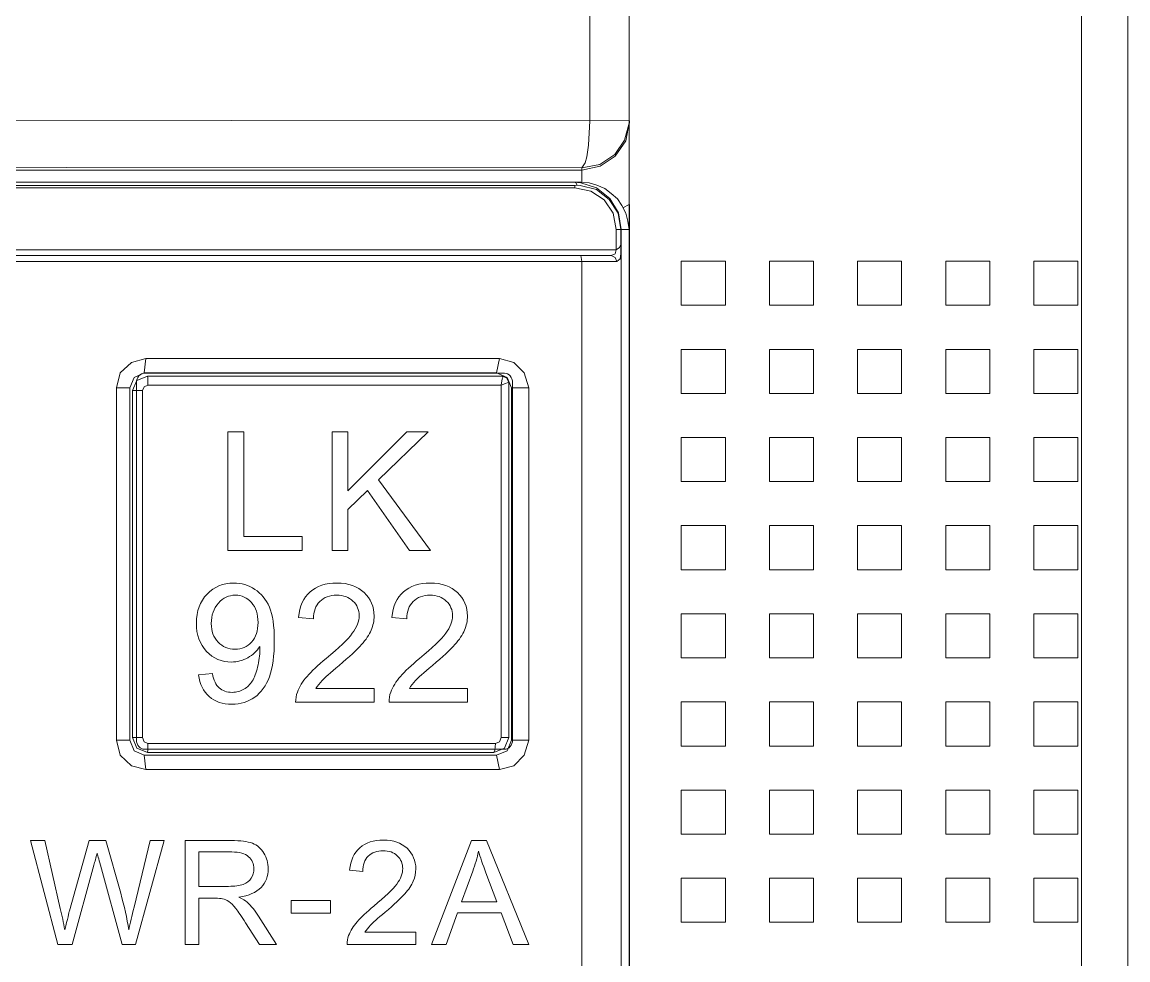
# Model space of a CAD drawing. Header units: millimetres. Extents: x 33157 to 59611, y -29750 to 1750.
# Drawn here: x 53687.66 to 53706.48, y 201.19 to 217.15 of the extents above; entities that cross this region are included whole.
import ezdxf

# ---------------------------------------------------------------- set-up
doc = ezdxf.new("R2010")
doc.units = ezdxf.units.MM
doc.layers.get('0').update_dxf_attribs({"lineweight": 18})

msp = doc.modelspace()

# ---------------------------------------------------------------- linework, layer by layer
at = {"lineweight": 9}
for p, q in [((53697.322, 279.827), (53697.322, 215.474)), ((53697.991, 279.827), (53697.991, 155.043)), ((53705.688, 275.622), (53705.688, 154.421)), ((53706.48, 274.82), (53706.48, 154.892)), ((53697.991, 215.474), (53697.991, 215.436)), ((53698.001, 215.474), (53698.001, 215.436)), ((53697.189, 214.672), (53697.189, 214.427)), ((53697.067, 214.371), (53697.067, 214.333)), ((53698.001, 214.05), (53698.001, 154.892)), ((53697.774, 213.626), (53697.774, 213.277)), ((53697.85, 213.626), (53697.85, 213.371)), ((53697.859, 213.626), (53697.859, 152.931)), ((53697.991, 213.626), (53697.991, 155.458)), ((53697.189, 213.079), (53697.189, 152.931)), ((53689.804, 211.099), (53689.804, 210.976)), ((53689.804, 211.099), (53689.804, 210.976)), ((53689.804, 211.099), (53689.804, 210.976)), ((53695.812, 210.976), (53695.812, 204.979)), ((53695.812, 210.976), (53695.812, 204.979)), ((53695.812, 210.976), (53695.812, 204.979)), ((53695.944, 211.023), (53695.944, 204.979)), ((53695.944, 211.023), (53695.944, 204.979)), ((53695.944, 211.023), (53695.944, 204.979)), ((53689.266, 210.929), (53689.266, 204.932)), ((53689.266, 210.929), (53689.266, 204.932)), ((53689.266, 210.929), (53689.266, 204.932)), ((53689.493, 210.929), (53689.493, 204.932)), ((53689.493, 210.929), (53689.493, 204.932)), ((53689.493, 210.929), (53689.493, 204.932)), ((53689.54, 210.882), (53689.54, 204.979)), ((53689.54, 210.882), (53689.54, 204.979)), ((53689.54, 210.882), (53689.54, 204.979)), ((53689.71, 210.882), (53689.71, 204.979)), ((53689.71, 210.882), (53689.71, 204.979)), ((53689.71, 210.882), (53689.71, 204.979)), ((53695.992, 210.929), (53695.992, 204.932)), ((53695.992, 210.929), (53695.992, 204.932)), ((53695.992, 210.929), (53695.992, 204.932)), ((53696.284, 210.929), (53696.284, 204.932)), ((53696.284, 210.929), (53696.284, 204.932)), ((53696.284, 210.929), (53696.284, 204.932)), ((53689.804, 204.876), (53689.804, 204.763)), ((53689.804, 204.876), (53689.804, 204.763)), ((53689.804, 204.876), (53689.804, 204.763))]:
    msp.add_line(p, q, dxfattribs=at)
for points in [[(53698.88, 212.334), (53699.63, 212.334), (53699.63, 213.084), (53698.88, 213.084)], [(53700.38, 212.334), (53701.13, 212.334), (53701.13, 213.084), (53700.38, 213.084)], [(53701.88, 212.334), (53702.63, 212.334), (53702.63, 213.084), (53701.88, 213.084)], [(53703.38, 212.334), (53704.13, 212.334), (53704.13, 213.084), (53703.38, 213.084)], [(53704.88, 212.334), (53705.63, 212.334), (53705.63, 213.084), (53704.88, 213.084)], [(53698.88, 210.834), (53699.63, 210.834), (53699.63, 211.584), (53698.88, 211.584)], [(53700.38, 210.834), (53701.13, 210.834), (53701.13, 211.584), (53700.38, 211.584)], [(53701.88, 210.834), (53702.63, 210.834), (53702.63, 211.584), (53701.88, 211.584)], [(53703.38, 210.834), (53704.13, 210.834), (53704.13, 211.584), (53703.38, 211.584)], [(53704.88, 210.834), (53705.63, 210.834), (53705.63, 211.584), (53704.88, 211.584)], [(53698.88, 209.334), (53699.63, 209.334), (53699.63, 210.084), (53698.88, 210.084)], [(53700.38, 209.334), (53701.13, 209.334), (53701.13, 210.084), (53700.38, 210.084)], [(53701.88, 209.334), (53702.63, 209.334), (53702.63, 210.084), (53701.88, 210.084)], [(53703.38, 209.334), (53704.13, 209.334), (53704.13, 210.084), (53703.38, 210.084)], [(53704.88, 209.334), (53705.63, 209.334), (53705.63, 210.084), (53704.88, 210.084)], [(53698.88, 207.834), (53699.63, 207.834), (53699.63, 208.584), (53698.88, 208.584)], [(53700.38, 207.834), (53701.13, 207.834), (53701.13, 208.584), (53700.38, 208.584)], [(53701.88, 207.834), (53702.63, 207.834), (53702.63, 208.584), (53701.88, 208.584)], [(53703.38, 207.834), (53704.13, 207.834), (53704.13, 208.584), (53703.38, 208.584)], [(53704.88, 207.834), (53705.63, 207.834), (53705.63, 208.584), (53704.88, 208.584)], [(53698.88, 206.334), (53699.63, 206.334), (53699.63, 207.084), (53698.88, 207.084)], [(53700.38, 206.334), (53701.13, 206.334), (53701.13, 207.084), (53700.38, 207.084)], [(53701.88, 206.334), (53702.63, 206.334), (53702.63, 207.084), (53701.88, 207.084)], [(53703.38, 206.334), (53704.13, 206.334), (53704.13, 207.084), (53703.38, 207.084)], [(53704.88, 206.334), (53705.63, 206.334), (53705.63, 207.084), (53704.88, 207.084)], [(53698.88, 204.834), (53699.63, 204.834), (53699.63, 205.584), (53698.88, 205.584)], [(53700.38, 204.834), (53701.13, 204.834), (53701.13, 205.584), (53700.38, 205.584)], [(53701.88, 204.834), (53702.63, 204.834), (53702.63, 205.584), (53701.88, 205.584)], [(53703.38, 204.834), (53704.13, 204.834), (53704.13, 205.584), (53703.38, 205.584)], [(53704.88, 204.834), (53705.63, 204.834), (53705.63, 205.584), (53704.88, 205.584)], [(53698.88, 203.334), (53699.63, 203.334), (53699.63, 204.084), (53698.88, 204.084)], [(53700.38, 203.334), (53701.13, 203.334), (53701.13, 204.084), (53700.38, 204.084)], [(53701.88, 203.334), (53702.63, 203.334), (53702.63, 204.084), (53701.88, 204.084)], [(53703.38, 203.334), (53704.13, 203.334), (53704.13, 204.084), (53703.38, 204.084)], [(53704.88, 203.334), (53705.63, 203.334), (53705.63, 204.084), (53704.88, 204.084)], [(53698.88, 201.834), (53699.63, 201.834), (53699.63, 202.584), (53698.88, 202.584)], [(53700.38, 201.834), (53701.13, 201.834), (53701.13, 202.584), (53700.38, 202.584)], [(53701.88, 201.834), (53702.63, 201.834), (53702.63, 202.584), (53701.88, 202.584)], [(53703.38, 201.834), (53704.13, 201.834), (53704.13, 202.584), (53703.38, 202.584)], [(53704.88, 201.834), (53705.63, 201.834), (53705.63, 202.584), (53704.88, 202.584)]]:
    msp.add_lwpolyline(points, close=True)
for points in [[(53670.893, 215.493), (53670.893, 215.493), (53697.991, 215.474), (53697.991, 215.474)], [(53697.189, 214.635), (53697.189, 214.635), (53648.293, 214.635), (53648.293, 214.635)], [(53670.893, 214.691), (53670.893, 214.691), (53697.189, 214.672), (53697.189, 214.672)], [(53644.633, 214.427), (53644.633, 214.427), (53697.171, 214.427), (53697.171, 214.427)], [(53644.718, 214.371), (53644.718, 214.371), (53697.067, 214.371), (53697.067, 214.371)], [(53697.171, 214.418), (53697.171, 214.418), (53697.057, 214.427), (53697.057, 214.427)], [(53697.086, 214.418), (53697.086, 214.418), (53697.057, 214.427), (53697.057, 214.427)], [(53697.067, 214.371), (53697.067, 214.371), (53697.105, 214.38), (53697.105, 214.38)], [(53697.105, 214.38), (53697.105, 214.38), (53697.086, 214.418), (53697.086, 214.418)], [(53697.161, 214.371), (53697.161, 214.371), (53697.105, 214.38), (53697.105, 214.38)], [(53697.067, 214.333), (53697.067, 214.333), (53644.709, 214.333), (53644.709, 214.333)], [(53697.887, 213.994), (53697.887, 213.994), (53697.991, 214.05), (53697.991, 214.05)], [(53697.774, 213.626), (53697.774, 213.626), (53697.991, 213.626), (53697.991, 213.626)], [(53644.011, 213.277), (53644.011, 213.277), (53697.774, 213.277), (53697.774, 213.277)], [(53644.001, 213.079), (53644.001, 213.079), (53697.784, 213.079), (53697.784, 213.079)], [(53644.096, 213.183), (53644.096, 213.183), (53697.689, 213.183), (53697.689, 213.183)], [(53697.171, 213.183), (53697.171, 213.183), (53697.189, 213.079), (53697.189, 213.079)], [(53689.766, 211.429), (53689.766, 211.429), (53689.738, 211.184), (53689.738, 211.184)], [(53689.766, 211.429), (53689.766, 211.429), (53689.738, 211.184), (53689.738, 211.184)], [(53689.766, 211.429), (53689.766, 211.429), (53689.738, 211.184), (53689.738, 211.184)], [(53689.766, 211.429), (53689.766, 211.429), (53695.784, 211.429), (53695.784, 211.429)], [(53689.766, 211.429), (53689.766, 211.429), (53695.784, 211.429), (53695.784, 211.429)], [(53689.766, 211.429), (53689.766, 211.429), (53695.784, 211.429), (53695.784, 211.429)], [(53695.784, 211.429), (53695.784, 211.429), (53695.737, 211.184), (53695.737, 211.184)], [(53695.784, 211.429), (53695.784, 211.429), (53695.737, 211.184), (53695.737, 211.184)], [(53695.784, 211.429), (53695.784, 211.429), (53695.737, 211.184), (53695.737, 211.184)], [(53689.738, 211.184), (53689.738, 211.184), (53695.737, 211.184), (53695.737, 211.184)], [(53689.738, 211.184), (53689.738, 211.184), (53695.737, 211.184), (53695.737, 211.184)], [(53689.738, 211.184), (53689.738, 211.184), (53695.737, 211.184), (53695.737, 211.184)], [(53695.831, 211.127), (53695.831, 211.127), (53689.795, 211.127), (53689.795, 211.127)], [(53695.831, 211.127), (53695.831, 211.127), (53689.795, 211.127), (53689.795, 211.127)], [(53695.831, 211.127), (53695.831, 211.127), (53689.795, 211.127), (53689.795, 211.127)], [(53695.812, 210.976), (53695.812, 210.976), (53689.804, 210.976), (53689.804, 210.976)], [(53695.812, 210.976), (53695.812, 210.976), (53689.804, 210.976), (53689.804, 210.976)], [(53695.812, 210.976), (53695.812, 210.976), (53689.804, 210.976), (53689.804, 210.976)], [(53689.804, 211.099), (53689.804, 211.099), (53689.795, 211.127), (53689.795, 211.127)], [(53689.804, 211.099), (53689.804, 211.099), (53689.795, 211.127), (53689.795, 211.127)], [(53689.804, 211.099), (53689.804, 211.099), (53689.795, 211.127), (53689.795, 211.127)], [(53695.831, 211.08), (53695.831, 211.08), (53695.812, 210.976), (53695.812, 210.976)], [(53695.831, 211.08), (53695.831, 211.08), (53695.812, 210.976), (53695.812, 210.976)], [(53695.831, 211.08), (53695.831, 211.08), (53695.812, 210.976), (53695.812, 210.976)], [(53695.812, 210.976), (53695.812, 210.976), (53695.888, 211.005), (53695.888, 211.005)], [(53695.812, 210.976), (53695.812, 210.976), (53695.888, 211.005), (53695.888, 211.005)], [(53695.812, 210.976), (53695.812, 210.976), (53695.888, 211.005), (53695.888, 211.005)], [(53695.831, 211.127), (53695.831, 211.127), (53695.841, 211.108), (53695.841, 211.108)], [(53695.831, 211.127), (53695.831, 211.127), (53695.841, 211.108), (53695.841, 211.108)], [(53695.831, 211.127), (53695.831, 211.127), (53695.841, 211.108), (53695.841, 211.108)], [(53695.841, 211.108), (53695.841, 211.108), (53695.831, 211.08), (53695.831, 211.08)], [(53695.841, 211.108), (53695.841, 211.108), (53695.831, 211.08), (53695.831, 211.08)], [(53695.841, 211.108), (53695.841, 211.108), (53695.831, 211.08), (53695.831, 211.08)], [(53695.888, 211.005), (53695.888, 211.005), (53695.944, 211.023), (53695.944, 211.023)], [(53695.888, 211.005), (53695.888, 211.005), (53695.944, 211.023), (53695.944, 211.023)], [(53695.888, 211.005), (53695.888, 211.005), (53695.944, 211.023), (53695.944, 211.023)], [(53689.266, 210.929), (53689.266, 210.929), (53689.493, 210.929), (53689.493, 210.929)], [(53689.266, 210.929), (53689.266, 210.929), (53689.493, 210.929), (53689.493, 210.929)], [(53689.266, 210.929), (53689.266, 210.929), (53689.493, 210.929), (53689.493, 210.929)], [(53689.71, 210.882), (53689.71, 210.882), (53689.54, 210.882), (53689.54, 210.882)], [(53689.71, 210.882), (53689.71, 210.882), (53689.54, 210.882), (53689.54, 210.882)], [(53689.71, 210.882), (53689.71, 210.882), (53689.54, 210.882), (53689.54, 210.882)], [(53696.284, 210.929), (53696.284, 210.929), (53695.992, 210.929), (53695.992, 210.929)], [(53696.284, 210.929), (53696.284, 210.929), (53695.992, 210.929), (53695.992, 210.929)], [(53696.284, 210.929), (53696.284, 210.929), (53695.992, 210.929), (53695.992, 210.929)], [(53689.266, 204.932), (53689.266, 204.932), (53689.493, 204.932), (53689.493, 204.932)], [(53689.266, 204.932), (53689.266, 204.932), (53689.493, 204.932), (53689.493, 204.932)], [(53689.266, 204.932), (53689.266, 204.932), (53689.493, 204.932), (53689.493, 204.932)], [(53689.71, 204.979), (53689.71, 204.979), (53689.54, 204.979), (53689.54, 204.979)], [(53689.71, 204.979), (53689.71, 204.979), (53689.54, 204.979), (53689.54, 204.979)], [(53689.71, 204.979), (53689.71, 204.979), (53689.54, 204.979), (53689.54, 204.979)], [(53695.812, 204.979), (53695.812, 204.979), (53695.944, 204.979), (53695.944, 204.979)], [(53695.812, 204.979), (53695.812, 204.979), (53695.944, 204.979), (53695.944, 204.979)], [(53695.812, 204.979), (53695.812, 204.979), (53695.944, 204.979), (53695.944, 204.979)], [(53696.284, 204.932), (53696.284, 204.932), (53695.992, 204.932), (53695.992, 204.932)], [(53696.284, 204.932), (53696.284, 204.932), (53695.992, 204.932), (53695.992, 204.932)], [(53696.284, 204.932), (53696.284, 204.932), (53695.992, 204.932), (53695.992, 204.932)], [(53689.804, 204.876), (53689.804, 204.876), (53695.718, 204.876), (53695.718, 204.876)], [(53689.804, 204.876), (53689.804, 204.876), (53695.718, 204.876), (53695.718, 204.876)], [(53689.804, 204.876), (53689.804, 204.876), (53695.718, 204.876), (53695.718, 204.876)], [(53689.804, 204.763), (53689.804, 204.763), (53689.795, 204.725), (53689.795, 204.725)], [(53689.804, 204.763), (53689.804, 204.763), (53689.795, 204.725), (53689.795, 204.725)], [(53689.804, 204.763), (53689.804, 204.763), (53689.795, 204.725), (53689.795, 204.725)], [(53695.709, 204.763), (53695.709, 204.763), (53695.69, 204.725), (53695.69, 204.725)], [(53695.709, 204.763), (53695.709, 204.763), (53695.69, 204.725), (53695.69, 204.725)], [(53695.709, 204.763), (53695.709, 204.763), (53695.69, 204.725), (53695.69, 204.725)], [(53695.718, 204.876), (53695.718, 204.876), (53695.709, 204.763), (53695.709, 204.763)], [(53695.718, 204.876), (53695.718, 204.876), (53695.709, 204.763), (53695.709, 204.763)], [(53695.718, 204.876), (53695.718, 204.876), (53695.709, 204.763), (53695.709, 204.763)], [(53695.737, 204.678), (53695.737, 204.678), (53689.738, 204.678), (53689.738, 204.678)], [(53695.737, 204.678), (53695.737, 204.678), (53689.738, 204.678), (53689.738, 204.678)], [(53695.737, 204.678), (53695.737, 204.678), (53689.738, 204.678), (53689.738, 204.678)], [(53689.766, 204.433), (53689.766, 204.433), (53689.738, 204.678), (53689.738, 204.678)], [(53689.766, 204.433), (53689.766, 204.433), (53689.738, 204.678), (53689.738, 204.678)], [(53689.766, 204.433), (53689.766, 204.433), (53689.738, 204.678), (53689.738, 204.678)], [(53689.795, 204.725), (53689.795, 204.725), (53695.69, 204.725), (53695.69, 204.725)], [(53689.795, 204.725), (53689.795, 204.725), (53695.69, 204.725), (53695.69, 204.725)], [(53689.795, 204.725), (53689.795, 204.725), (53695.69, 204.725), (53695.69, 204.725)], [(53695.784, 204.433), (53695.784, 204.433), (53695.737, 204.678), (53695.737, 204.678)], [(53695.784, 204.433), (53695.784, 204.433), (53695.737, 204.678), (53695.737, 204.678)], [(53695.784, 204.433), (53695.784, 204.433), (53695.737, 204.678), (53695.737, 204.678)], [(53695.784, 204.433), (53695.784, 204.433), (53689.766, 204.433), (53689.766, 204.433)], [(53695.784, 204.433), (53695.784, 204.433), (53689.766, 204.433), (53689.766, 204.433)], [(53695.784, 204.433), (53695.784, 204.433), (53689.766, 204.433), (53689.766, 204.433)]]:
    msp.add_open_spline(points, degree=3, dxfattribs=at)
for points, knots in [([(53697.322, 215.474), (53697.322, 215.474), (53697.303, 215.059), (53697.303, 215.059), (53697.303, 215.059), (53697.274, 214.861), (53697.274, 214.861), (53697.274, 214.861), (53697.246, 214.757), (53697.246, 214.757), (53697.246, 214.757), (53697.189, 214.672), (53697.189, 214.672)], [0, 0, 0, 0, 148324.208981, 148324.208981, 148324.208981, 296648.417962, 296648.417962, 296648.417962, 444972.626943, 444972.626943, 444972.626943, 593296.835925, 593296.835925, 593296.835925, 593296.835925]), ([(53697.189, 214.635), (53697.189, 214.635), (53697.501, 214.701), (53697.501, 214.701), (53697.501, 214.701), (53697.755, 214.87), (53697.755, 214.87), (53697.755, 214.87), (53697.935, 215.134), (53697.935, 215.134), (53697.935, 215.134), (53697.991, 215.436), (53697.991, 215.436)], [0, 0, 0, 0, 148325.500607, 148325.500607, 148325.500607, 296651.001214, 296651.001214, 296651.001214, 444976.501821, 444976.501821, 444976.501821, 593302.002427, 593302.002427, 593302.002427, 593302.002427]), ([(53697.189, 214.672), (53697.189, 214.672), (53697.491, 214.729), (53697.491, 214.729), (53697.491, 214.729), (53697.746, 214.899), (53697.746, 214.899), (53697.746, 214.899), (53697.916, 215.144), (53697.916, 215.144), (53697.916, 215.144), (53697.991, 215.436), (53697.991, 215.436)], [0, 0, 0, 0, 148325.454792, 148325.454792, 148325.454792, 296650.909584, 296650.909584, 296650.909584, 444976.364377, 444976.364377, 444976.364377, 593301.819169, 593301.819169, 593301.819169, 593301.819169]), ([(53697.85, 213.626), (53697.85, 213.626), (53697.803, 213.899), (53697.803, 213.899), (53697.803, 213.899), (53697.652, 214.135), (53697.652, 214.135), (53697.652, 214.135), (53697.435, 214.305), (53697.435, 214.305), (53697.435, 214.305), (53697.161, 214.371), (53697.161, 214.371)], [0, 0, 0, 0, 148326.679701, 148326.679701, 148326.679701, 296653.359403, 296653.359403, 296653.359403, 444980.039104, 444980.039104, 444980.039104, 593306.718806, 593306.718806, 593306.718806, 593306.718806]), ([(53697.991, 213.626), (53697.991, 213.626), (53697.972, 213.767), (53697.972, 213.767), (53697.972, 213.767), (53697.935, 213.899), (53697.935, 213.899), (53697.935, 213.899), (53697.869, 214.031), (53697.869, 214.031), (53697.869, 214.031), (53697.793, 214.144), (53697.793, 214.144), (53697.793, 214.144), (53697.689, 214.239), (53697.689, 214.239), (53697.689, 214.239), (53697.576, 214.324), (53697.576, 214.324), (53697.576, 214.324), (53697.444, 214.38), (53697.444, 214.38), (53697.444, 214.38), (53697.312, 214.418), (53697.312, 214.418), (53697.312, 214.418), (53697.171, 214.427), (53697.171, 214.427)], [0, 0, 0, 0, 137812.50264, 137812.50264, 137812.50264, 275625.005281, 275625.005281, 275625.005281, 413437.507921, 413437.507921, 413437.507921, 551250.010562, 551250.010562, 551250.010562, 689062.513202, 689062.513202, 689062.513202, 826875.015843, 826875.015843, 826875.015843, 964687.518483, 964687.518483, 964687.518483, 1102500.021124, 1102500.021124, 1102500.021124, 1240312.523764, 1240312.523764, 1240312.523764, 1240312.523764]), ([(53697.859, 213.626), (53697.859, 213.626), (53697.812, 213.909), (53697.812, 213.909), (53697.812, 213.909), (53697.661, 214.154), (53697.661, 214.154), (53697.661, 214.154), (53697.435, 214.333), (53697.435, 214.333), (53697.435, 214.333), (53697.171, 214.418), (53697.171, 214.418)], [0, 0, 0, 0, 148326.659218, 148326.659218, 148326.659218, 296653.318436, 296653.318436, 296653.318436, 444979.977654, 444979.977654, 444979.977654, 593306.636872, 593306.636872, 593306.636872, 593306.636872]), ([(53697.774, 213.626), (53697.774, 213.626), (53697.718, 213.899), (53697.718, 213.899), (53697.718, 213.899), (53697.567, 214.126), (53697.567, 214.126), (53697.567, 214.126), (53697.34, 214.276), (53697.34, 214.276), (53697.34, 214.276), (53697.067, 214.333), (53697.067, 214.333)], [0, 0, 0, 0, 148326.45688, 148326.45688, 148326.45688, 296652.91376, 296652.91376, 296652.91376, 444979.37064, 444979.37064, 444979.37064, 593305.827519, 593305.827519, 593305.827519, 593305.827519]), ([(53697.689, 213.183), (53697.689, 213.183), (53697.755, 213.211), (53697.755, 213.211), (53697.755, 213.211), (53697.774, 213.277), (53697.774, 213.277)], [0, 0, 0, 0, 167275.980687, 167275.980687, 167275.980687, 334551.961375, 334551.961375, 334551.961375, 334551.961375]), ([(53697.774, 213.277), (53697.774, 213.277), (53697.831, 213.315), (53697.831, 213.315), (53697.831, 213.315), (53697.85, 213.371), (53697.85, 213.371)], [0, 0, 0, 0, 167276.074047, 167276.074047, 167276.074047, 334552.148094, 334552.148094, 334552.148094, 334552.148094]), ([(53697.784, 213.079), (53697.784, 213.079), (53697.84, 213.126), (53697.84, 213.126), (53697.84, 213.126), (53697.85, 213.211), (53697.85, 213.211), (53697.85, 213.211), (53697.85, 213.371), (53697.85, 213.371)], [0, 0, 0, 0, 154680.097563, 154680.097563, 154680.097563, 309360.195126, 309360.195126, 309360.195126, 464040.29269, 464040.29269, 464040.29269, 464040.29269]), ([(53697.689, 213.183), (53697.689, 213.183), (53697.755, 213.145), (53697.755, 213.145), (53697.755, 213.145), (53697.784, 213.079), (53697.784, 213.079)], [0, 0, 0, 0, 167276.073632, 167276.073632, 167276.073632, 334552.147264, 334552.147264, 334552.147264, 334552.147264]), ([(53689.766, 211.429), (53689.766, 211.429), (53689.521, 211.363), (53689.521, 211.363), (53689.521, 211.363), (53689.332, 211.184), (53689.332, 211.184), (53689.332, 211.184), (53689.266, 210.929), (53689.266, 210.929)], [0, 0, 0, 0, 154657.877841, 154657.877841, 154657.877841, 309315.755682, 309315.755682, 309315.755682, 463973.633523, 463973.633523, 463973.633523, 463973.633523]), ([(53689.766, 211.429), (53689.766, 211.429), (53689.521, 211.363), (53689.521, 211.363), (53689.521, 211.363), (53689.332, 211.184), (53689.332, 211.184), (53689.332, 211.184), (53689.266, 210.929), (53689.266, 210.929)], [0, 0, 0, 0, 154657.877841, 154657.877841, 154657.877841, 309315.755682, 309315.755682, 309315.755682, 463973.633523, 463973.633523, 463973.633523, 463973.633523]), ([(53689.766, 211.429), (53689.766, 211.429), (53689.521, 211.363), (53689.521, 211.363), (53689.521, 211.363), (53689.332, 211.184), (53689.332, 211.184), (53689.332, 211.184), (53689.266, 210.929), (53689.266, 210.929)], [0, 0, 0, 0, 154657.877841, 154657.877841, 154657.877841, 309315.755682, 309315.755682, 309315.755682, 463973.633523, 463973.633523, 463973.633523, 463973.633523]), ([(53696.284, 210.929), (53696.284, 210.929), (53696.208, 211.184), (53696.208, 211.184), (53696.208, 211.184), (53696.029, 211.363), (53696.029, 211.363), (53696.029, 211.363), (53695.784, 211.429), (53695.784, 211.429)], [0, 0, 0, 0, 154677.263125, 154677.263125, 154677.263125, 309354.52625, 309354.52625, 309354.52625, 464031.789375, 464031.789375, 464031.789375, 464031.789375]), ([(53696.284, 210.929), (53696.284, 210.929), (53696.208, 211.184), (53696.208, 211.184), (53696.208, 211.184), (53696.029, 211.363), (53696.029, 211.363), (53696.029, 211.363), (53695.784, 211.429), (53695.784, 211.429)], [0, 0, 0, 0, 154677.263125, 154677.263125, 154677.263125, 309354.52625, 309354.52625, 309354.52625, 464031.789375, 464031.789375, 464031.789375, 464031.789375]), ([(53696.284, 210.929), (53696.284, 210.929), (53696.208, 211.184), (53696.208, 211.184), (53696.208, 211.184), (53696.029, 211.363), (53696.029, 211.363), (53696.029, 211.363), (53695.784, 211.429), (53695.784, 211.429)], [0, 0, 0, 0, 154677.263125, 154677.263125, 154677.263125, 309354.52625, 309354.52625, 309354.52625, 464031.789375, 464031.789375, 464031.789375, 464031.789375]), ([(53689.738, 211.184), (53689.738, 211.184), (53689.568, 211.108), (53689.568, 211.108), (53689.568, 211.108), (53689.493, 210.929), (53689.493, 210.929)], [0, 0, 0, 0, 167253.630631, 167253.630631, 167253.630631, 334507.261261, 334507.261261, 334507.261261, 334507.261261]), ([(53689.738, 211.184), (53689.738, 211.184), (53689.568, 211.108), (53689.568, 211.108), (53689.568, 211.108), (53689.493, 210.929), (53689.493, 210.929)], [0, 0, 0, 0, 167253.630631, 167253.630631, 167253.630631, 334507.261261, 334507.261261, 334507.261261, 334507.261261]), ([(53689.738, 211.184), (53689.738, 211.184), (53689.568, 211.108), (53689.568, 211.108), (53689.568, 211.108), (53689.493, 210.929), (53689.493, 210.929)], [0, 0, 0, 0, 167253.630631, 167253.630631, 167253.630631, 334507.261261, 334507.261261, 334507.261261, 334507.261261]), ([(53689.745, 211.178), (53689.745, 211.178), (53695.871, 211.178), (53695.871, 211.178), (53695.947, 211.178), (53696.008, 211.106), (53696.008, 211.018), (53696.008, 211.018), (53696.008, 204.938), (53696.008, 204.938), (53696.008, 204.85), (53695.947, 204.778), (53695.871, 204.778), (53695.871, 204.778), (53689.745, 204.778), (53689.745, 204.778), (53689.67, 204.778), (53689.608, 204.85), (53689.608, 204.938), (53689.608, 204.938), (53689.608, 211.018), (53689.608, 211.018), (53689.608, 211.106), (53689.67, 211.178), (53689.745, 211.178)], [0, 0, 0, 0, 138837.307326, 138837.307326, 138837.307326, 277674.614651, 277674.614651, 277674.614651, 416511.921977, 416511.921977, 416511.921977, 555349.229303, 555349.229303, 555349.229303, 694186.536629, 694186.536629, 694186.536629, 833023.843954, 833023.843954, 833023.843954, 971861.15128, 971861.15128, 971861.15128, 1110698.458606, 1110698.458606, 1110698.458606, 1110698.458606]), ([(53689.745, 211.178), (53689.745, 211.178), (53695.871, 211.178), (53695.871, 211.178), (53695.947, 211.178), (53696.008, 211.106), (53696.008, 211.018), (53696.008, 211.018), (53696.008, 204.938), (53696.008, 204.938), (53696.008, 204.85), (53695.947, 204.778), (53695.871, 204.778), (53695.871, 204.778), (53689.745, 204.778), (53689.745, 204.778), (53689.67, 204.778), (53689.608, 204.85), (53689.608, 204.938), (53689.608, 204.938), (53689.608, 211.018), (53689.608, 211.018), (53689.608, 211.106), (53689.67, 211.178), (53689.745, 211.178)], [0, 0, 0, 0, 138837.307326, 138837.307326, 138837.307326, 277674.614651, 277674.614651, 277674.614651, 416511.921977, 416511.921977, 416511.921977, 555349.229303, 555349.229303, 555349.229303, 694186.536629, 694186.536629, 694186.536629, 833023.843954, 833023.843954, 833023.843954, 971861.15128, 971861.15128, 971861.15128, 1110698.458606, 1110698.458606, 1110698.458606, 1110698.458606]), ([(53695.992, 210.929), (53695.992, 210.929), (53695.916, 211.108), (53695.916, 211.108), (53695.916, 211.108), (53695.737, 211.184), (53695.737, 211.184)], [0, 0, 0, 0, 167273.377728, 167273.377728, 167273.377728, 334546.755455, 334546.755455, 334546.755455, 334546.755455]), ([(53695.992, 210.929), (53695.992, 210.929), (53695.916, 211.108), (53695.916, 211.108), (53695.916, 211.108), (53695.737, 211.184), (53695.737, 211.184)], [0, 0, 0, 0, 167273.377728, 167273.377728, 167273.377728, 334546.755455, 334546.755455, 334546.755455, 334546.755455]), ([(53695.992, 210.929), (53695.992, 210.929), (53695.916, 211.108), (53695.916, 211.108), (53695.916, 211.108), (53695.737, 211.184), (53695.737, 211.184)], [0, 0, 0, 0, 167273.377728, 167273.377728, 167273.377728, 334546.755455, 334546.755455, 334546.755455, 334546.755455]), ([(53689.795, 211.127), (53689.795, 211.127), (53689.615, 211.052), (53689.615, 211.052), (53689.615, 211.052), (53689.54, 210.882), (53689.54, 210.882)], [0, 0, 0, 0, 167253.86329, 167253.86329, 167253.86329, 334507.72658, 334507.72658, 334507.72658, 334507.72658]), ([(53689.795, 211.127), (53689.795, 211.127), (53689.615, 211.052), (53689.615, 211.052), (53689.615, 211.052), (53689.54, 210.882), (53689.54, 210.882)], [0, 0, 0, 0, 167253.86329, 167253.86329, 167253.86329, 334507.72658, 334507.72658, 334507.72658, 334507.72658]), ([(53689.795, 211.127), (53689.795, 211.127), (53689.615, 211.052), (53689.615, 211.052), (53689.615, 211.052), (53689.54, 210.882), (53689.54, 210.882)], [0, 0, 0, 0, 167253.86329, 167253.86329, 167253.86329, 334507.72658, 334507.72658, 334507.72658, 334507.72658]), ([(53689.804, 210.976), (53689.804, 210.976), (53689.738, 210.948), (53689.738, 210.948), (53689.738, 210.948), (53689.71, 210.882), (53689.71, 210.882)], [0, 0, 0, 0, 167254.516842, 167254.516842, 167254.516842, 334509.033685, 334509.033685, 334509.033685, 334509.033685]), ([(53689.804, 210.976), (53689.804, 210.976), (53689.738, 210.948), (53689.738, 210.948), (53689.738, 210.948), (53689.71, 210.882), (53689.71, 210.882)], [0, 0, 0, 0, 167254.516842, 167254.516842, 167254.516842, 334509.033685, 334509.033685, 334509.033685, 334509.033685]), ([(53689.804, 210.976), (53689.804, 210.976), (53689.738, 210.948), (53689.738, 210.948), (53689.738, 210.948), (53689.71, 210.882), (53689.71, 210.882)], [0, 0, 0, 0, 167254.516842, 167254.516842, 167254.516842, 334509.033685, 334509.033685, 334509.033685, 334509.033685]), ([(53695.944, 211.023), (53695.944, 211.023), (53695.907, 211.099), (53695.907, 211.099), (53695.907, 211.099), (53695.831, 211.127), (53695.831, 211.127)], [0, 0, 0, 0, 167273.504401, 167273.504401, 167273.504401, 334547.008802, 334547.008802, 334547.008802, 334547.008802]), ([(53695.944, 211.023), (53695.944, 211.023), (53695.907, 211.099), (53695.907, 211.099), (53695.907, 211.099), (53695.831, 211.127), (53695.831, 211.127)], [0, 0, 0, 0, 167273.504401, 167273.504401, 167273.504401, 334547.008802, 334547.008802, 334547.008802, 334547.008802]), ([(53695.944, 211.023), (53695.944, 211.023), (53695.907, 211.099), (53695.907, 211.099), (53695.907, 211.099), (53695.831, 211.127), (53695.831, 211.127)], [0, 0, 0, 0, 167273.504401, 167273.504401, 167273.504401, 334547.008802, 334547.008802, 334547.008802, 334547.008802]), ([(53695.944, 211.023), (53695.944, 211.023), (53695.907, 211.099), (53695.907, 211.099), (53695.907, 211.099), (53695.831, 211.127), (53695.831, 211.127)], [0, 0, 0, 0, 167273.504401, 167273.504401, 167273.504401, 334547.008802, 334547.008802, 334547.008802, 334547.008802]), ([(53695.944, 211.023), (53695.944, 211.023), (53695.907, 211.099), (53695.907, 211.099), (53695.907, 211.099), (53695.831, 211.127), (53695.831, 211.127)], [0, 0, 0, 0, 167273.504401, 167273.504401, 167273.504401, 334547.008802, 334547.008802, 334547.008802, 334547.008802]), ([(53695.944, 211.023), (53695.944, 211.023), (53695.907, 211.099), (53695.907, 211.099), (53695.907, 211.099), (53695.831, 211.127), (53695.831, 211.127)], [0, 0, 0, 0, 167273.504401, 167273.504401, 167273.504401, 334547.008802, 334547.008802, 334547.008802, 334547.008802]), ([(53689.266, 204.932), (53689.266, 204.932), (53689.332, 204.678), (53689.332, 204.678), (53689.332, 204.678), (53689.521, 204.498), (53689.521, 204.498), (53689.521, 204.498), (53689.766, 204.433), (53689.766, 204.433)], [0, 0, 0, 0, 154666.179624, 154666.179624, 154666.179624, 309332.359248, 309332.359248, 309332.359248, 463998.538872, 463998.538872, 463998.538872, 463998.538872]), ([(53689.266, 204.932), (53689.266, 204.932), (53689.332, 204.678), (53689.332, 204.678), (53689.332, 204.678), (53689.521, 204.498), (53689.521, 204.498), (53689.521, 204.498), (53689.766, 204.433), (53689.766, 204.433)], [0, 0, 0, 0, 154666.179624, 154666.179624, 154666.179624, 309332.359248, 309332.359248, 309332.359248, 463998.538872, 463998.538872, 463998.538872, 463998.538872]), ([(53689.266, 204.932), (53689.266, 204.932), (53689.332, 204.678), (53689.332, 204.678), (53689.332, 204.678), (53689.521, 204.498), (53689.521, 204.498), (53689.521, 204.498), (53689.766, 204.433), (53689.766, 204.433)], [0, 0, 0, 0, 154666.179624, 154666.179624, 154666.179624, 309332.359248, 309332.359248, 309332.359248, 463998.538872, 463998.538872, 463998.538872, 463998.538872]), ([(53689.493, 204.932), (53689.493, 204.932), (53689.568, 204.753), (53689.568, 204.753), (53689.568, 204.753), (53689.738, 204.678), (53689.738, 204.678)], [0, 0, 0, 0, 167263.431028, 167263.431028, 167263.431028, 334526.862056, 334526.862056, 334526.862056, 334526.862056]), ([(53689.493, 204.932), (53689.493, 204.932), (53689.568, 204.753), (53689.568, 204.753), (53689.568, 204.753), (53689.738, 204.678), (53689.738, 204.678)], [0, 0, 0, 0, 167263.431028, 167263.431028, 167263.431028, 334526.862056, 334526.862056, 334526.862056, 334526.862056]), ([(53689.493, 204.932), (53689.493, 204.932), (53689.568, 204.753), (53689.568, 204.753), (53689.568, 204.753), (53689.738, 204.678), (53689.738, 204.678)], [0, 0, 0, 0, 167263.431028, 167263.431028, 167263.431028, 334526.862056, 334526.862056, 334526.862056, 334526.862056]), ([(53689.54, 204.979), (53689.54, 204.979), (53689.615, 204.8), (53689.615, 204.8), (53689.615, 204.8), (53689.795, 204.725), (53689.795, 204.725)], [0, 0, 0, 0, 167263.510943, 167263.510943, 167263.510943, 334527.021886, 334527.021886, 334527.021886, 334527.021886]), ([(53689.54, 204.979), (53689.54, 204.979), (53689.615, 204.8), (53689.615, 204.8), (53689.615, 204.8), (53689.795, 204.725), (53689.795, 204.725)], [0, 0, 0, 0, 167263.510943, 167263.510943, 167263.510943, 334527.021886, 334527.021886, 334527.021886, 334527.021886]), ([(53689.54, 204.979), (53689.54, 204.979), (53689.615, 204.8), (53689.615, 204.8), (53689.615, 204.8), (53689.795, 204.725), (53689.795, 204.725)], [0, 0, 0, 0, 167263.510943, 167263.510943, 167263.510943, 334527.021886, 334527.021886, 334527.021886, 334527.021886]), ([(53689.71, 204.979), (53689.71, 204.979), (53689.738, 204.904), (53689.738, 204.904), (53689.738, 204.904), (53689.804, 204.876), (53689.804, 204.876)], [0, 0, 0, 0, 167263.863409, 167263.863409, 167263.863409, 334527.726819, 334527.726819, 334527.726819, 334527.726819]), ([(53689.71, 204.979), (53689.71, 204.979), (53689.738, 204.904), (53689.738, 204.904), (53689.738, 204.904), (53689.804, 204.876), (53689.804, 204.876)], [0, 0, 0, 0, 167263.863409, 167263.863409, 167263.863409, 334527.726819, 334527.726819, 334527.726819, 334527.726819]), ([(53689.71, 204.979), (53689.71, 204.979), (53689.738, 204.904), (53689.738, 204.904), (53689.738, 204.904), (53689.804, 204.876), (53689.804, 204.876)], [0, 0, 0, 0, 167263.863409, 167263.863409, 167263.863409, 334527.726819, 334527.726819, 334527.726819, 334527.726819]), ([(53695.69, 204.725), (53695.69, 204.725), (53695.869, 204.8), (53695.869, 204.8), (53695.869, 204.8), (53695.944, 204.979), (53695.944, 204.979)], [0, 0, 0, 0, 167282.965977, 167282.965977, 167282.965977, 334565.931954, 334565.931954, 334565.931954, 334565.931954]), ([(53695.69, 204.725), (53695.69, 204.725), (53695.869, 204.8), (53695.869, 204.8), (53695.869, 204.8), (53695.944, 204.979), (53695.944, 204.979)], [0, 0, 0, 0, 167282.965977, 167282.965977, 167282.965977, 334565.931954, 334565.931954, 334565.931954, 334565.931954]), ([(53695.69, 204.725), (53695.69, 204.725), (53695.869, 204.8), (53695.869, 204.8), (53695.869, 204.8), (53695.944, 204.979), (53695.944, 204.979)], [0, 0, 0, 0, 167282.965977, 167282.965977, 167282.965977, 334565.931954, 334565.931954, 334565.931954, 334565.931954]), ([(53695.718, 204.876), (53695.718, 204.876), (53695.784, 204.904), (53695.784, 204.904), (53695.784, 204.904), (53695.812, 204.979), (53695.812, 204.979)], [0, 0, 0, 0, 167282.723083, 167282.723083, 167282.723083, 334565.446167, 334565.446167, 334565.446167, 334565.446167]), ([(53695.718, 204.876), (53695.718, 204.876), (53695.784, 204.904), (53695.784, 204.904), (53695.784, 204.904), (53695.812, 204.979), (53695.812, 204.979)], [0, 0, 0, 0, 167282.723083, 167282.723083, 167282.723083, 334565.446167, 334565.446167, 334565.446167, 334565.446167]), ([(53695.718, 204.876), (53695.718, 204.876), (53695.784, 204.904), (53695.784, 204.904), (53695.784, 204.904), (53695.812, 204.979), (53695.812, 204.979)], [0, 0, 0, 0, 167282.723083, 167282.723083, 167282.723083, 334565.446167, 334565.446167, 334565.446167, 334565.446167]), ([(53695.737, 204.678), (53695.737, 204.678), (53695.916, 204.753), (53695.916, 204.753), (53695.916, 204.753), (53695.992, 204.932), (53695.992, 204.932)], [0, 0, 0, 0, 167283.18626, 167283.18626, 167283.18626, 334566.372521, 334566.372521, 334566.372521, 334566.372521]), ([(53695.737, 204.678), (53695.737, 204.678), (53695.916, 204.753), (53695.916, 204.753), (53695.916, 204.753), (53695.992, 204.932), (53695.992, 204.932)], [0, 0, 0, 0, 167283.18626, 167283.18626, 167283.18626, 334566.372521, 334566.372521, 334566.372521, 334566.372521]), ([(53695.737, 204.678), (53695.737, 204.678), (53695.916, 204.753), (53695.916, 204.753), (53695.916, 204.753), (53695.992, 204.932), (53695.992, 204.932)], [0, 0, 0, 0, 167283.18626, 167283.18626, 167283.18626, 334566.372521, 334566.372521, 334566.372521, 334566.372521]), ([(53695.784, 204.433), (53695.784, 204.433), (53696.029, 204.498), (53696.029, 204.498), (53696.029, 204.498), (53696.208, 204.678), (53696.208, 204.678), (53696.208, 204.678), (53696.284, 204.932), (53696.284, 204.932)], [0, 0, 0, 0, 154685.58786, 154685.58786, 154685.58786, 309371.17572, 309371.17572, 309371.17572, 464056.76358, 464056.76358, 464056.76358, 464056.76358]), ([(53695.784, 204.433), (53695.784, 204.433), (53696.029, 204.498), (53696.029, 204.498), (53696.029, 204.498), (53696.208, 204.678), (53696.208, 204.678), (53696.208, 204.678), (53696.284, 204.932), (53696.284, 204.932)], [0, 0, 0, 0, 154685.58786, 154685.58786, 154685.58786, 309371.17572, 309371.17572, 309371.17572, 464056.76358, 464056.76358, 464056.76358, 464056.76358]), ([(53695.784, 204.433), (53695.784, 204.433), (53696.029, 204.498), (53696.029, 204.498), (53696.029, 204.498), (53696.208, 204.678), (53696.208, 204.678), (53696.208, 204.678), (53696.284, 204.932), (53696.284, 204.932)], [0, 0, 0, 0, 154685.58786, 154685.58786, 154685.58786, 309371.17572, 309371.17572, 309371.17572, 464056.76358, 464056.76358, 464056.76358, 464056.76358])]:
    msp.add_open_spline(points, degree=3, knots=knots, dxfattribs=at)
for points, knots in [([(53691.165, 208.161), (53691.165, 208.161), (53691.165, 210.181), (53691.165, 210.181), (53691.165, 210.181), (53691.434, 210.181), (53691.434, 210.181), (53691.434, 210.181), (53691.434, 208.398), (53691.434, 208.398), (53691.434, 208.398), (53692.427, 208.398), (53692.427, 208.398), (53692.427, 208.398), (53692.427, 208.161), (53692.427, 208.161), (53692.427, 208.161), (53691.165, 208.161), (53691.165, 208.161)], [0, 0, 0, 0, 141998.11626, 141998.11626, 141998.11626, 283996.232519, 283996.232519, 283996.232519, 425994.348779, 425994.348779, 425994.348779, 567992.465039, 567992.465039, 567992.465039, 709990.581299, 709990.581299, 709990.581299, 851988.697558, 851988.697558, 851988.697558, 851988.697558]), ([(53692.939, 208.161), (53692.939, 208.161), (53692.939, 210.181), (53692.939, 210.181), (53692.939, 210.181), (53693.207, 210.181), (53693.207, 210.181), (53693.207, 210.181), (53693.207, 209.179), (53693.207, 209.179), (53693.207, 209.179), (53694.211, 210.181), (53694.211, 210.181), (53694.211, 210.181), (53694.573, 210.181), (53694.573, 210.181), (53694.573, 210.181), (53693.726, 209.362), (53693.726, 209.362), (53693.726, 209.362), (53694.61, 208.161), (53694.61, 208.161), (53694.61, 208.161), (53694.257, 208.161), (53694.257, 208.161), (53694.257, 208.161), (53693.538, 209.18), (53693.538, 209.18), (53693.538, 209.18), (53693.207, 208.861), (53693.207, 208.861), (53693.207, 208.861), (53693.207, 208.161), (53693.207, 208.161), (53693.207, 208.161), (53692.939, 208.161), (53692.939, 208.161)], [0, 0, 0, 0, 135685.523164, 135685.523164, 135685.523164, 271371.046328, 271371.046328, 271371.046328, 407056.569491, 407056.569491, 407056.569491, 542742.092655, 542742.092655, 542742.092655, 678427.615819, 678427.615819, 678427.615819, 814113.138983, 814113.138983, 814113.138983, 949798.662146, 949798.662146, 949798.662146, 1085484.18531, 1085484.18531, 1085484.18531, 1221169.708474, 1221169.708474, 1221169.708474, 1356855.231638, 1356855.231638, 1356855.231638, 1492540.754801, 1492540.754801, 1492540.754801, 1628226.277965, 1628226.277965, 1628226.277965, 1628226.277965]), ([(53690.664, 206.046), (53690.664, 206.046), (53690.901, 206.066), (53690.901, 206.066), (53690.921, 205.954), (53690.96, 205.873), (53691.017, 205.823), (53691.074, 205.772), (53691.147, 205.747), (53691.236, 205.747), (53691.312, 205.747), (53691.379, 205.764), (53691.437, 205.8), (53691.495, 205.834), (53691.542, 205.881), (53691.578, 205.94), (53691.614, 205.998), (53691.645, 206.077), (53691.67, 206.176), (53691.695, 206.276), (53691.707, 206.377), (53691.707, 206.48), (53691.707, 206.491), (53691.707, 206.507), (53691.706, 206.53), (53691.656, 206.451), (53691.588, 206.386), (53691.503, 206.337), (53691.417, 206.288), (53691.324, 206.263), (53691.224, 206.263), (53691.057, 206.263), (53690.916, 206.324), (53690.801, 206.445), (53690.685, 206.566), (53690.627, 206.726), (53690.627, 206.925), (53690.627, 207.13), (53690.688, 207.294), (53690.809, 207.42), (53690.929, 207.544), (53691.08, 207.607), (53691.262, 207.607), (53691.393, 207.607), (53691.513, 207.571), (53691.622, 207.5), (53691.73, 207.43), (53691.813, 207.329), (53691.869, 207.198), (53691.926, 207.067), (53691.954, 206.878), (53691.954, 206.63), (53691.954, 206.372), (53691.926, 206.166), (53691.87, 206.013), (53691.814, 205.86), (53691.73, 205.744), (53691.62, 205.664), (53691.509, 205.584), (53691.38, 205.544), (53691.231, 205.544), (53691.073, 205.544), (53690.945, 205.587), (53690.844, 205.675), (53690.745, 205.763), (53690.684, 205.887), (53690.664, 206.046)], [0, 0, 0, 0, 132815.669694, 132815.669694, 132815.669694, 265631.339388, 265631.339388, 265631.339388, 398447.009082, 398447.009082, 398447.009082, 531262.678776, 531262.678776, 531262.678776, 664078.34847, 664078.34847, 664078.34847, 796894.018164, 796894.018164, 796894.018164, 929709.687858, 929709.687858, 929709.687858, 1062525.357552, 1062525.357552, 1062525.357552, 1195341.027246, 1195341.027246, 1195341.027246, 1328156.69694, 1328156.69694, 1328156.69694, 1460972.366633, 1460972.366633, 1460972.366633, 1593788.036327, 1593788.036327, 1593788.036327, 1726603.706021, 1726603.706021, 1726603.706021, 1859419.375715, 1859419.375715, 1859419.375715, 1992235.045409, 1992235.045409, 1992235.045409, 2125050.715103, 2125050.715103, 2125050.715103, 2257866.384797, 2257866.384797, 2257866.384797, 2390682.054491, 2390682.054491, 2390682.054491, 2523497.724185, 2523497.724185, 2523497.724185, 2656313.393879, 2656313.393879, 2656313.393879, 2789129.063573, 2789129.063573, 2789129.063573, 2921944.733267, 2921944.733267, 2921944.733267, 2921944.733267]), ([(53693.655, 205.815), (53693.655, 205.815), (53693.655, 205.578), (53693.655, 205.578), (53693.655, 205.578), (53692.317, 205.578), (53692.317, 205.578), (53692.315, 205.637), (53692.325, 205.695), (53692.346, 205.75), (53692.381, 205.841), (53692.436, 205.931), (53692.511, 206.019), (53692.587, 206.107), (53692.695, 206.208), (53692.836, 206.324), (53693.055, 206.504), (53693.203, 206.646), (53693.281, 206.752), (53693.359, 206.857), (53693.398, 206.957), (53693.398, 207.051), (53693.398, 207.149), (53693.363, 207.232), (53693.292, 207.3), (53693.222, 207.367), (53693.13, 207.401), (53693.016, 207.401), (53692.896, 207.401), (53692.8, 207.365), (53692.728, 207.293), (53692.656, 207.222), (53692.62, 207.124), (53692.619, 206.997), (53692.619, 206.997), (53692.365, 207.023), (53692.365, 207.023), (53692.383, 207.213), (53692.448, 207.357), (53692.562, 207.457), (53692.677, 207.557), (53692.829, 207.607), (53693.022, 207.607), (53693.216, 207.607), (53693.369, 207.553), (53693.482, 207.445), (53693.596, 207.338), (53693.652, 207.204), (53693.652, 207.045), (53693.652, 206.964), (53693.636, 206.885), (53693.602, 206.807), (53693.569, 206.728), (53693.514, 206.646), (53693.438, 206.559), (53693.36, 206.473), (53693.233, 206.354), (53693.055, 206.204), (53692.906, 206.078), (53692.81, 205.994), (53692.768, 205.949), (53692.725, 205.904), (53692.691, 205.86), (53692.663, 205.815), (53692.663, 205.815), (53693.655, 205.815), (53693.655, 205.815)], [0, 0, 0, 0, 132817.725389, 132817.725389, 132817.725389, 265635.450779, 265635.450779, 265635.450779, 398453.176168, 398453.176168, 398453.176168, 531270.901558, 531270.901558, 531270.901558, 664088.626947, 664088.626947, 664088.626947, 796906.352337, 796906.352337, 796906.352337, 929724.077726, 929724.077726, 929724.077726, 1062541.803116, 1062541.803116, 1062541.803116, 1195359.528505, 1195359.528505, 1195359.528505, 1328177.253894, 1328177.253894, 1328177.253894, 1460994.979284, 1460994.979284, 1460994.979284, 1593812.704673, 1593812.704673, 1593812.704673, 1726630.430063, 1726630.430063, 1726630.430063, 1859448.155452, 1859448.155452, 1859448.155452, 1992265.880842, 1992265.880842, 1992265.880842, 2125083.606231, 2125083.606231, 2125083.606231, 2257901.331621, 2257901.331621, 2257901.331621, 2390719.05701, 2390719.05701, 2390719.05701, 2523536.782399, 2523536.782399, 2523536.782399, 2656354.507789, 2656354.507789, 2656354.507789, 2789172.233178, 2789172.233178, 2789172.233178, 2921989.958568, 2921989.958568, 2921989.958568, 2921989.958568]), ([(53695.244, 205.815), (53695.244, 205.815), (53695.244, 205.578), (53695.244, 205.578), (53695.244, 205.578), (53693.906, 205.578), (53693.906, 205.578), (53693.904, 205.637), (53693.914, 205.695), (53693.935, 205.75), (53693.969, 205.841), (53694.025, 205.931), (53694.1, 206.019), (53694.176, 206.107), (53694.284, 206.208), (53694.425, 206.324), (53694.644, 206.504), (53694.792, 206.646), (53694.87, 206.752), (53694.948, 206.857), (53694.987, 206.957), (53694.987, 207.051), (53694.987, 207.149), (53694.952, 207.232), (53694.881, 207.3), (53694.811, 207.367), (53694.718, 207.401), (53694.605, 207.401), (53694.485, 207.401), (53694.389, 207.365), (53694.317, 207.293), (53694.245, 207.222), (53694.209, 207.124), (53694.208, 206.997), (53694.208, 206.997), (53693.954, 207.023), (53693.954, 207.023), (53693.971, 207.213), (53694.037, 207.357), (53694.151, 207.457), (53694.265, 207.557), (53694.418, 207.607), (53694.611, 207.607), (53694.804, 207.607), (53694.958, 207.553), (53695.071, 207.445), (53695.184, 207.338), (53695.241, 207.204), (53695.241, 207.045), (53695.241, 206.964), (53695.224, 206.885), (53695.191, 206.807), (53695.158, 206.728), (53695.103, 206.646), (53695.026, 206.559), (53694.949, 206.473), (53694.822, 206.354), (53694.644, 206.204), (53694.495, 206.078), (53694.399, 205.994), (53694.357, 205.949), (53694.314, 205.904), (53694.279, 205.86), (53694.252, 205.815), (53694.252, 205.815), (53695.244, 205.815), (53695.244, 205.815)], [0, 0, 0, 0, 132821.663203, 132821.663203, 132821.663203, 265643.326407, 265643.326407, 265643.326407, 398464.98961, 398464.98961, 398464.98961, 531286.652813, 531286.652813, 531286.652813, 664108.316016, 664108.316016, 664108.316016, 796929.97922, 796929.97922, 796929.97922, 929751.642423, 929751.642423, 929751.642423, 1062573.305626, 1062573.305626, 1062573.305626, 1195394.968829, 1195394.968829, 1195394.968829, 1328216.632033, 1328216.632033, 1328216.632033, 1461038.295236, 1461038.295236, 1461038.295236, 1593859.958439, 1593859.958439, 1593859.958439, 1726681.621643, 1726681.621643, 1726681.621643, 1859503.284846, 1859503.284846, 1859503.284846, 1992324.948049, 1992324.948049, 1992324.948049, 2125146.611252, 2125146.611252, 2125146.611252, 2257968.274456, 2257968.274456, 2257968.274456, 2390789.937659, 2390789.937659, 2390789.937659, 2523611.600862, 2523611.600862, 2523611.600862, 2656433.264065, 2656433.264065, 2656433.264065, 2789254.927269, 2789254.927269, 2789254.927269, 2922076.590472, 2922076.590472, 2922076.590472, 2922076.590472]), ([(53691.677, 206.937), (53691.677, 207.079), (53691.64, 207.192), (53691.564, 207.276), (53691.49, 207.359), (53691.398, 207.401), (53691.291, 207.401), (53691.18, 207.401), (53691.084, 207.356), (53691.003, 207.266), (53690.922, 207.176), (53690.881, 207.06), (53690.881, 206.917), (53690.881, 206.788), (53690.92, 206.684), (53690.997, 206.604), (53691.074, 206.523), (53691.17, 206.483), (53691.284, 206.483), (53691.399, 206.483), (53691.493, 206.523), (53691.567, 206.604), (53691.641, 206.684), (53691.677, 206.795), (53691.677, 206.937)], [0, 0, 0, 0, 138844.610886, 138844.610886, 138844.610886, 277689.221772, 277689.221772, 277689.221772, 416533.832658, 416533.832658, 416533.832658, 555378.443544, 555378.443544, 555378.443544, 694223.054431, 694223.054431, 694223.054431, 833067.665317, 833067.665317, 833067.665317, 971912.276203, 971912.276203, 971912.276203, 1110756.887089, 1110756.887089, 1110756.887089, 1110756.887089]), ([(53688.269, 201.458), (53688.269, 201.458), (53687.804, 203.226), (53687.804, 203.226), (53687.804, 203.226), (53688.047, 203.226), (53688.047, 203.226), (53688.047, 203.226), (53688.312, 202.067), (53688.312, 202.067), (53688.34, 201.946), (53688.366, 201.825), (53688.388, 201.706), (53688.434, 201.894), (53688.461, 202.003), (53688.469, 202.032), (53688.469, 202.032), (53688.803, 203.226), (53688.803, 203.226), (53688.803, 203.226), (53689.085, 203.226), (53689.085, 203.226), (53689.085, 203.226), (53689.339, 202.331), (53689.339, 202.331), (53689.401, 202.109), (53689.447, 201.9), (53689.477, 201.706), (53689.5, 201.817), (53689.53, 201.945), (53689.567, 202.09), (53689.567, 202.09), (53689.843, 203.226), (53689.843, 203.226), (53689.843, 203.226), (53690.078, 203.226), (53690.078, 203.226), (53690.078, 203.226), (53689.594, 201.458), (53689.594, 201.458), (53689.594, 201.458), (53689.366, 201.458), (53689.366, 201.458), (53689.366, 201.458), (53688.996, 202.805), (53688.996, 202.805), (53688.964, 202.918), (53688.945, 202.987), (53688.938, 203.013), (53688.918, 202.932), (53688.9, 202.863), (53688.884, 202.806), (53688.884, 202.806), (53688.514, 201.458), (53688.514, 201.458), (53688.514, 201.458), (53688.269, 201.458), (53688.269, 201.458)], [0, 0, 0, 0, 133359.426089, 133359.426089, 133359.426089, 266718.852178, 266718.852178, 266718.852178, 400078.278267, 400078.278267, 400078.278267, 533437.704356, 533437.704356, 533437.704356, 666797.130444, 666797.130444, 666797.130444, 800156.556533, 800156.556533, 800156.556533, 933515.982622, 933515.982622, 933515.982622, 1066875.408711, 1066875.408711, 1066875.408711, 1200234.8348, 1200234.8348, 1200234.8348, 1333594.260889, 1333594.260889, 1333594.260889, 1466953.686978, 1466953.686978, 1466953.686978, 1600313.113067, 1600313.113067, 1600313.113067, 1733672.539155, 1733672.539155, 1733672.539155, 1867031.965244, 1867031.965244, 1867031.965244, 2000391.391333, 2000391.391333, 2000391.391333, 2133750.817422, 2133750.817422, 2133750.817422, 2267110.243511, 2267110.243511, 2267110.243511, 2400469.6696, 2400469.6696, 2400469.6696, 2533829.095689, 2533829.095689, 2533829.095689, 2533829.095689]), ([(53690.437, 201.458), (53690.437, 201.458), (53690.437, 203.226), (53690.437, 203.226), (53690.437, 203.226), (53691.221, 203.226), (53691.221, 203.226), (53691.378, 203.226), (53691.498, 203.21), (53691.58, 203.179), (53691.662, 203.147), (53691.727, 203.091), (53691.776, 203.011), (53691.825, 202.93), (53691.85, 202.842), (53691.85, 202.744), (53691.85, 202.619), (53691.809, 202.513), (53691.728, 202.427), (53691.647, 202.341), (53691.522, 202.287), (53691.352, 202.263), (53691.414, 202.234), (53691.461, 202.204), (53691.493, 202.175), (53691.561, 202.113), (53691.626, 202.034), (53691.687, 201.94), (53691.687, 201.94), (53691.992, 201.458), (53691.992, 201.458), (53691.992, 201.458), (53691.7, 201.458), (53691.7, 201.458), (53691.7, 201.458), (53691.466, 201.826), (53691.466, 201.826), (53691.398, 201.933), (53691.342, 202.014), (53691.298, 202.07), (53691.254, 202.127), (53691.214, 202.166), (53691.179, 202.188), (53691.145, 202.211), (53691.109, 202.226), (53691.072, 202.235), (53691.046, 202.241), (53691.003, 202.244), (53690.942, 202.244), (53690.942, 202.244), (53690.672, 202.244), (53690.672, 202.244), (53690.672, 202.244), (53690.672, 201.458), (53690.672, 201.458), (53690.672, 201.458), (53690.437, 201.458), (53690.437, 201.458)], [0, 0, 0, 0, 133367.910345, 133367.910345, 133367.910345, 266735.820691, 266735.820691, 266735.820691, 400103.731036, 400103.731036, 400103.731036, 533471.641381, 533471.641381, 533471.641381, 666839.551726, 666839.551726, 666839.551726, 800207.462072, 800207.462072, 800207.462072, 933575.372417, 933575.372417, 933575.372417, 1066943.282762, 1066943.282762, 1066943.282762, 1200311.193108, 1200311.193108, 1200311.193108, 1333679.103453, 1333679.103453, 1333679.103453, 1467047.013798, 1467047.013798, 1467047.013798, 1600414.924143, 1600414.924143, 1600414.924143, 1733782.834489, 1733782.834489, 1733782.834489, 1867150.744834, 1867150.744834, 1867150.744834, 2000518.655179, 2000518.655179, 2000518.655179, 2133886.565525, 2133886.565525, 2133886.565525, 2267254.47587, 2267254.47587, 2267254.47587, 2400622.386215, 2400622.386215, 2400622.386215, 2533990.29656, 2533990.29656, 2533990.29656, 2533990.29656]), ([(53694.629, 201.458), (53694.629, 201.458), (53695.307, 203.226), (53695.307, 203.226), (53695.307, 203.226), (53695.564, 203.226), (53695.564, 203.226), (53695.564, 203.226), (53696.284, 201.458), (53696.284, 201.458), (53696.284, 201.458), (53696.018, 201.458), (53696.018, 201.458), (53696.018, 201.458), (53695.813, 201.994), (53695.813, 201.994), (53695.813, 201.994), (53695.069, 201.994), (53695.069, 201.994), (53695.069, 201.994), (53694.877, 201.458), (53694.877, 201.458), (53694.877, 201.458), (53694.629, 201.458), (53694.629, 201.458)], [0, 0, 0, 0, 138859.233875, 138859.233875, 138859.233875, 277718.46775, 277718.46775, 277718.46775, 416577.701625, 416577.701625, 416577.701625, 555436.935501, 555436.935501, 555436.935501, 694296.169376, 694296.169376, 694296.169376, 833155.403251, 833155.403251, 833155.403251, 972014.637126, 972014.637126, 972014.637126, 1110873.871001, 1110873.871001, 1110873.871001, 1110873.871001]), ([(53694.364, 201.666), (53694.364, 201.666), (53694.364, 201.458), (53694.364, 201.458), (53694.364, 201.458), (53693.194, 201.458), (53693.194, 201.458), (53693.192, 201.511), (53693.201, 201.561), (53693.219, 201.609), (53693.249, 201.689), (53693.297, 201.767), (53693.364, 201.844), (53693.43, 201.921), (53693.524, 202.01), (53693.648, 202.111), (53693.839, 202.269), (53693.969, 202.393), (53694.037, 202.486), (53694.105, 202.578), (53694.139, 202.665), (53694.139, 202.747), (53694.139, 202.833), (53694.108, 202.906), (53694.047, 202.965), (53693.985, 203.024), (53693.904, 203.053), (53693.805, 203.053), (53693.7, 203.053), (53693.616, 203.022), (53693.553, 202.96), (53693.49, 202.897), (53693.459, 202.811), (53693.458, 202.7), (53693.458, 202.7), (53693.236, 202.723), (53693.236, 202.723), (53693.251, 202.889), (53693.308, 203.016), (53693.408, 203.103), (53693.508, 203.19), (53693.642, 203.234), (53693.81, 203.234), (53693.98, 203.234), (53694.114, 203.187), (53694.213, 203.093), (53694.312, 202.998), (53694.362, 202.881), (53694.362, 202.742), (53694.362, 202.672), (53694.347, 202.602), (53694.318, 202.534), (53694.289, 202.465), (53694.241, 202.393), (53694.174, 202.317), (53694.106, 202.242), (53693.995, 202.138), (53693.839, 202.006), (53693.709, 201.897), (53693.625, 201.822), (53693.588, 201.783), (53693.551, 201.744), (53693.52, 201.705), (53693.496, 201.666), (53693.496, 201.666), (53694.364, 201.666), (53694.364, 201.666)], [0, 0, 0, 0, 132825.524733, 132825.524733, 132825.524733, 265651.049466, 265651.049466, 265651.049466, 398476.574199, 398476.574199, 398476.574199, 531302.098932, 531302.098932, 531302.098932, 664127.623666, 664127.623666, 664127.623666, 796953.148399, 796953.148399, 796953.148399, 929778.673132, 929778.673132, 929778.673132, 1062604.197865, 1062604.197865, 1062604.197865, 1195429.722598, 1195429.722598, 1195429.722598, 1328255.247331, 1328255.247331, 1328255.247331, 1461080.772064, 1461080.772064, 1461080.772064, 1593906.296797, 1593906.296797, 1593906.296797, 1726731.82153, 1726731.82153, 1726731.82153, 1859557.346263, 1859557.346263, 1859557.346263, 1992382.870997, 1992382.870997, 1992382.870997, 2125208.39573, 2125208.39573, 2125208.39573, 2258033.920463, 2258033.920463, 2258033.920463, 2390859.445196, 2390859.445196, 2390859.445196, 2523684.969929, 2523684.969929, 2523684.969929, 2656510.494662, 2656510.494662, 2656510.494662, 2789336.019395, 2789336.019395, 2789336.019395, 2922161.544128, 2922161.544128, 2922161.544128, 2922161.544128]), ([(53690.672, 202.446), (53690.672, 202.446), (53691.174, 202.446), (53691.174, 202.446), (53691.281, 202.446), (53691.364, 202.457), (53691.424, 202.479), (53691.484, 202.501), (53691.53, 202.537), (53691.561, 202.586), (53691.592, 202.634), (53691.608, 202.687), (53691.608, 202.744), (53691.608, 202.828), (53691.577, 202.897), (53691.517, 202.951), (53691.456, 203.005), (53691.361, 203.031), (53691.231, 203.031), (53691.231, 203.031), (53690.672, 203.031), (53690.672, 203.031), (53690.672, 203.031), (53690.672, 202.446), (53690.672, 202.446)], [0, 0, 0, 0, 138850.778791, 138850.778791, 138850.778791, 277701.557582, 277701.557582, 277701.557582, 416552.336372, 416552.336372, 416552.336372, 555403.115163, 555403.115163, 555403.115163, 694253.893954, 694253.893954, 694253.893954, 833104.672745, 833104.672745, 833104.672745, 971955.451535, 971955.451535, 971955.451535, 1110806.230326, 1110806.230326, 1110806.230326, 1110806.230326]), ([(53695.138, 202.184), (53695.138, 202.184), (53695.74, 202.184), (53695.74, 202.184), (53695.74, 202.184), (53695.556, 202.674), (53695.556, 202.674), (53695.5, 202.823), (53695.458, 202.946), (53695.429, 203.044), (53695.405, 202.928), (53695.372, 202.815), (53695.331, 202.703), (53695.331, 202.703), (53695.138, 202.184), (53695.138, 202.184)], [0, 0, 0, 0, 144566.015478, 144566.015478, 144566.015478, 289132.030956, 289132.030956, 289132.030956, 433698.046433, 433698.046433, 433698.046433, 578264.061911, 578264.061911, 578264.061911, 722830.077389, 722830.077389, 722830.077389, 722830.077389]), ([(53692.239, 201.989), (53692.239, 201.989), (53692.239, 202.206), (53692.239, 202.206), (53692.239, 202.206), (53692.911, 202.206), (53692.911, 202.206), (53692.911, 202.206), (53692.911, 201.989), (53692.911, 201.989), (53692.911, 201.989), (53692.239, 201.989), (53692.239, 201.989)], [0, 0, 0, 0, 148328.88878, 148328.88878, 148328.88878, 296657.777559, 296657.777559, 296657.777559, 444986.666339, 444986.666339, 444986.666339, 593315.555118, 593315.555118, 593315.555118, 593315.555118])]:
    msp.add_open_spline(points, degree=3, knots=knots)

doc.saveas('drawing.dxf')
